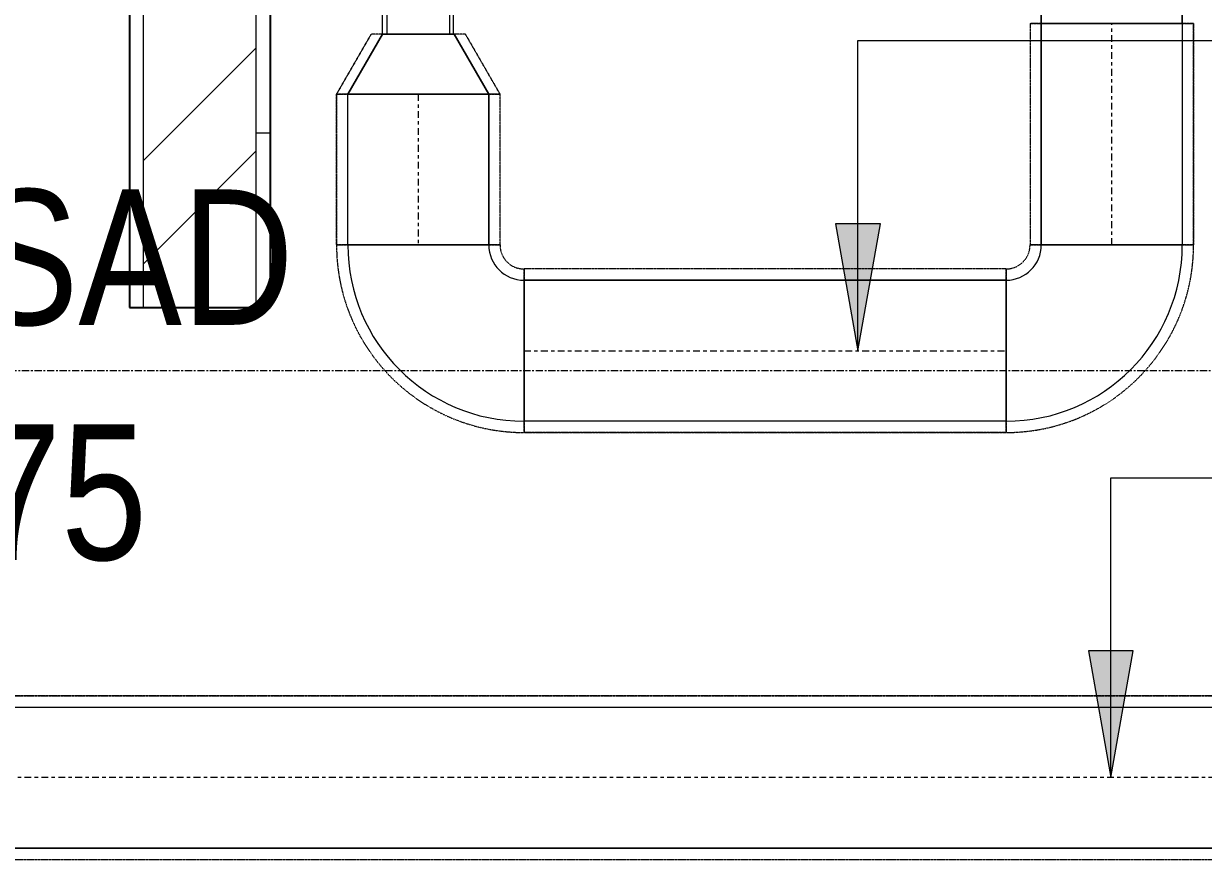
# Model space of a CAD drawing. Header units: inches. Extents: x -83664 to 20107, y -47222 to 19398.
# Drawn here: x -11685 to -9592, y -42131 to -40649 of the extents above; entities that cross this region are included whole.
import ezdxf

# ---------------------------------------------------------------- set-up
doc = ezdxf.new("R2010")
doc.units = ezdxf.units.IN
doc.header["$MEASUREMENT"] = 0
for name, pattern in [('Center', [29.999999, 12, -6, 6, -6]), ('Grid Line', [22.225, 12.7, -3.175, 3.175, -3.175]), ('Hidden 0_50', [1.0584, 0.5292, -0.5292])]:
    doc.linetypes.add(name, pattern=pattern)
for name, color, linetype, lineweight in [('A-WALL', 7, 'Continuous', 9), ('A-WALL-PATT', 7, 'Continuous', 25), ('M-EQPM', 7, 'Continuous', 18), ('M-HVAC-DUCT-CNTR', 7, 'Center', 9), ('M-HVAC-DUCT-IDEN', 7, 'Continuous', 18), ('S-GRID', 7, 'Continuous', 9)]:
    doc.layers.add(name, color=color, linetype=linetype, lineweight=lineweight)
doc.layers.add('M-HVAC-DUCT', color=7, linetype='Continuous', lineweight=9, true_color=0xffe97f)
doc.styles.add('Arial Narrow_21', font='ARIALN.TTF', dxfattribs={"height": 240})

# ---------------------------------------------------------------- blocks, each defined once
blk = doc.blocks.new('M_Rec Elbow - Radius - 0_75W-7691642-FIRST FLOOR AC CONDITIONING LAYOUT - PART A')
at = {"layer": 'M-HVAC-DUCT', "color": 30, "true_color": 0xff7f00}
for p, q in [((-125, 187.5), (125, 187.5)), ((125, 187.5), (-125, 187.5)), ((-187.5, 125), (-187.5, -125)), ((-187.5, -125), (-187.5, 125))]:
    blk.add_line(p, q, dxfattribs=at)
for radius in [62.5, 62.5, 312.5, 312.5]:
    blk.add_arc((-187.5, 187.5), radius, 270, 0, dxfattribs=at)
blk = doc.blocks.new('M_Rec to Rnd Transition - Angle - 60 Degree-8131099-FIRST FLOOR AC CONDITIONING LAYOUT - PART A')
at = {"layer": 'M-HVAC-DUCT', "color": 30, "true_color": 0xff7f00}
for p, q in [((0, 125), (86.6, 125)), ((86.6, 125), (0, 125)), ((0, 125), (0, -125)), ((0, -125), (0, 125)), ((86.6, 0), (86.6, 125)), ((86.6, 0), (86.6, 125)), ((86.6, -125), (86.6, 0)), ((86.6, -125), (86.6, 0)), ((0, -125), (86.6, -125)), ((86.6, -125), (0, -125))]:
    blk.add_line(p, q, dxfattribs=at)
blk = doc.blocks.new('CAV - CAV-38-9301335-FIRST FLOOR AC CONDITIONING LAYOUT - PART A')
at = {"layer": 'M-EQPM', "color": 30, "true_color": 0xff7f00}
for p, q in [((-183.8, 181.7), (-403.8, 181.7)), ((-403.8, 181.7), (-183.8, 181.7)), ((-403.8, 181.7), (-403.8, 127)), ((-403.8, 181.7), (-403.8, 127)), ((-183.8, 127), (-183.8, 181.7)), ((-183.8, 181.7), (-183.8, 127)), ((500, 127), (-500, 127)), ((-500, 127), (-500, -127)), ((-500, -127), (-500, 127)), ((-500, 127), (500, 127)), ((-183.8, 127), (-403.8, 127)), ((-403.8, 127), (-183.8, 127)), ((500, -127), (500, 127)), ((500, 127), (500, -127)), ((-500, 63.5), (-581.8, 63.5)), ((-581.8, 63.5), (-581.8, -63.5)), ((-581.8, 63.5), (-581.8, -63.5)), ((-500, -63.5), (-500, 63.5)), ((-500, -63.5), (-500, 63.5)), ((581.8, 63.5), (500, 63.5)), ((500, 63.5), (500, -63.5)), ((500, 63.5), (500, -63.5)), ((581.8, -63.5), (581.8, 63.5)), ((581.8, -63.5), (581.8, 63.5)), ((-500, 55.2), (-581.8, 55.2)), ((-581.8, -56.8), (-581.8, 55.2)), ((-581.8, -56.8), (-581.8, 55.2)), ((-500, 55.2), (-500, -56.8)), ((-500, 55.2), (-500, -56.8)), ((-425, -46.8), (-425, 47.3)), ((-425, 47.3), (425, 47.3)), ((425, 47.3), (-425, 47.3)), ((-425, 47.3), (-425, -46.8)), ((425, 47.3), (425, -46.8)), ((425, -46.8), (425, 47.3)), ((581.8, 55.2), (500, 55.2)), ((500, -56.8), (500, 55.2)), ((500, -56.8), (500, 55.2)), ((581.8, 55.2), (581.8, -56.8)), ((581.8, 55.2), (581.8, -56.8)), ((-581.8, -56.8), (-500, -56.8)), ((425, -46.8), (-425, -46.8)), ((-425, -46.8), (425, -46.8)), ((500, -56.8), (581.8, -56.8)), ((-581.8, -63.5), (-500, -63.5)), ((500, -63.5), (581.8, -63.5)), ((-500, -127), (500, -127)), ((500, -127), (-500, -127))]:
    blk.add_line(p, q, dxfattribs=at)
blk = doc.blocks.new('M_Rec to Rnd Transition - Angle - 60 Degree-9284735-FIRST FLOOR AC CONDITIONING LAYOUT - PART A')
at = {"layer": 'M-HVAC-DUCT', "color": 30, "true_color": 0xff7f00}
for p, q in [((0, 125), (106.5, 63.5)), ((106.5, 63.5), (0, 125)), ((0, 125), (0, -125)), ((0, -125), (0, 125)), ((106.5, 0), (106.5, 63.5)), ((106.5, 0), (106.5, 63.5)), ((106.5, -63.5), (106.5, 0)), ((106.5, -63.5), (106.5, 0)), ((0, -125), (106.5, -63.5)), ((106.5, -63.5), (0, -125))]:
    blk.add_line(p, q, dxfattribs=at)
blk = doc.blocks.new('TEMW-SMBZ-HO-BM-HVAC-00002_rvt-1-FIRST FLOOR AC CONDITIONING LAYOUT - PART A')
at = {"layer": 'M-HVAC-DUCT', "color": 30, "linetype": 'Hidden 0_50', "true_color": 0xff7f00}
for p, q in [((141846.8, 57723.4), (141556.8, 57723.4)), ((141556.8, 57723.4), (141846.8, 57723.4)), ((141556.8, 57723.4), (141556.8, 57330.9)), ((141556.8, 57723.4), (141556.8, 57330.9)), ((141846.8, 57723.4), (141556.8, 57723.4)), ((141556.8, 57723.4), (141846.8, 57723.4)), ((141846.8, 57330.9), (141846.8, 57723.4)), ((141846.8, 57723.4), (141846.8, 57330.9)), ((140326.8, 57598.2), (140388.3, 57704.7)), ((140388.3, 57704.7), (140326.8, 57598.2)), ((140471.8, 57704.7), (140388.3, 57704.7)), ((140471.8, 57704.7), (140388.3, 57704.7)), ((140555.3, 57704.7), (140471.8, 57704.7)), ((140555.3, 57704.7), (140471.8, 57704.7)), ((140616.8, 57598.2), (140555.3, 57704.7)), ((140555.3, 57704.7), (140616.8, 57598.2)), ((140326.8, 57598.2), (140616.8, 57598.2)), ((140616.8, 57598.2), (140326.8, 57598.2)), ((140326.8, 57598.2), (140326.8, 57330.9)), ((140326.8, 57330.9), (140326.8, 57598.2)), ((140616.8, 57598.2), (140326.8, 57598.2)), ((140326.8, 57598.2), (140616.8, 57598.2)), ((140616.8, 57330.9), (140616.8, 57598.2)), ((140616.8, 57330.9), (140616.8, 57598.2)), ((140616.8, 57330.9), (140326.8, 57330.9)), ((140326.8, 57330.9), (140616.8, 57330.9)), ((140326.8, 57330.9), (140616.8, 57330.9)), ((140616.8, 57330.9), (140326.8, 57330.9)), ((141846.8, 57330.9), (141556.8, 57330.9)), ((141556.8, 57330.9), (141846.8, 57330.9)), ((141846.8, 57330.9), (141556.8, 57330.9)), ((141556.8, 57330.9), (141846.8, 57330.9)), ((140659.3, 56998.4), (140659.3, 57288.4)), ((140659.3, 57288.4), (140659.3, 56998.4)), ((141514.3, 57288.4), (140659.3, 57288.4)), ((141514.3, 57288.4), (140659.3, 57288.4)), ((140659.3, 56998.4), (140659.3, 57288.4)), ((140659.3, 57288.4), (140659.3, 56998.4)), ((141514.3, 56998.4), (141514.3, 57288.4)), ((141514.3, 57288.4), (141514.3, 56998.4)), ((141514.3, 57288.4), (141514.3, 56998.4)), ((141514.3, 56998.4), (141514.3, 57288.4)), ((140659.3, 56998.4), (141514.3, 56998.4)), ((141514.3, 56998.4), (140659.3, 56998.4)), ((144195.4, 56531.6), (134480.9, 56531.6)), ((134480.9, 56531.6), (144195.4, 56531.6)), ((134480.9, 56241.6), (144195.4, 56241.6)), ((134480.9, 56241.6), (144195.4, 56241.6))]:
    blk.add_line(p, q, dxfattribs=at)
at = {"layer": 'M-HVAC-DUCT', "color": 30, "true_color": 0xff7f00}
for p, q in [((141576.8, 57723.4), (141826.8, 57723.4)), ((141826.8, 57723.4), (141576.8, 57723.4)), ((141576.8, 57330.9), (141576.8, 57723.4)), ((141576.8, 57723.4), (141576.8, 57330.9)), ((141826.8, 57723.4), (141826.8, 57330.9)), ((141826.8, 57723.4), (141826.8, 57330.9)), ((140596.8, 57598.2), (140346.8, 57598.2)), ((140346.8, 57598.2), (140596.8, 57598.2)), ((140346.8, 57330.9), (140346.8, 57598.2)), ((140346.8, 57330.9), (140346.8, 57598.2)), ((140596.8, 57598.2), (140596.8, 57330.9)), ((140596.8, 57330.9), (140596.8, 57598.2)), ((140596.8, 57330.9), (140346.8, 57330.9)), ((140346.8, 57330.9), (140596.8, 57330.9)), ((141576.8, 57330.9), (141826.8, 57330.9)), ((141826.8, 57330.9), (141576.8, 57330.9)), ((140659.3, 57268.4), (140659.3, 57018.4)), ((140659.3, 57018.4), (140659.3, 57268.4)), ((140659.3, 57268.4), (141514.3, 57268.4)), ((141514.3, 57268.4), (140659.3, 57268.4)), ((141514.3, 57268.4), (141514.3, 57018.4)), ((141514.3, 57018.4), (141514.3, 57268.4)), ((141514.3, 57018.4), (140659.3, 57018.4)), ((141514.3, 57018.4), (140659.3, 57018.4)), ((134480.9, 56511.6), (144195.4, 56511.6)), ((134480.9, 56511.6), (144195.4, 56511.6)), ((144195.4, 56261.6), (134480.9, 56261.6)), ((134480.9, 56261.6), (144195.4, 56261.6))]:
    blk.add_line(p, q, dxfattribs=at)
at = {"layer": 'M-HVAC-DUCT', "color": 30, "linetype": 'Hidden 0_50', "true_color": 0xff7f00}
for centre, radius, start, end in [((140659.3, 57330.9), 332.5, 180, 270), ((140659.3, 57330.9), 332.5, 180, 270), ((140659.3, 57330.9), 42.5, 180, 270), ((140659.3, 57330.9), 42.5, 180, 270), ((141514.3, 57330.9), 42.5, 270, 0), ((141514.3, 57330.9), 332.5, 270, 0), ((141514.3, 57330.9), 332.5, 270, 0), ((141514.3, 57330.9), 42.5, 270, 0)]:
    blk.add_arc(centre, radius, start, end, dxfattribs=at)
at = {"layer": 'M-HVAC-DUCT-CNTR', "color": 30, "true_color": 0xff7f00}
for p, q in [((141701.8, 57330.9), (141701.8, 57723.4)), ((140471.8, 57598.2), (140471.8, 57330.9)), ((140659.3, 57143.4), (141514.3, 57143.4)), ((144195.4, 56386.6), (134480.9, 56386.6))]:
    blk.add_line(p, q, dxfattribs=at)
at = {"layer": 'M-EQPM', "color": 6, "linetype": 'Hidden 0_50', "lineweight": 9, "true_color": 0xff00ff, "rotation": 90.00000000000011}
blk.add_blockref('CAV - CAV-38-9301335-FIRST FLOOR AC CONDITIONING LAYOUT - PART A', (140471, 58286.5), dxfattribs=at)
at = {"layer": 'M-HVAC-DUCT', "color": 6, "linetype": 'Hidden 0_50', "lineweight": 9, "true_color": 0xff00ff}
for name, p, rotation in [('M_Rec to Rnd Transition - Angle - 60 Degree-8131099-FIRST FLOOR AC CONDITIONING LAYOUT - PART A', (141701.8, 57723.4), 90), ('M_Rec to Rnd Transition - Angle - 60 Degree-9284735-FIRST FLOOR AC CONDITIONING LAYOUT - PART A', (140471.8, 57598.2), 90), ('M_Rec Elbow - Radius - 0_75W-7691642-FIRST FLOOR AC CONDITIONING LAYOUT - PART A', (140471.8, 57143.4), 270)]:
    blk.add_blockref(name, p, dxfattribs=dict(at, rotation=rotation))
blk.add_blockref('M_Rec Elbow - Radius - 0_75W-7691642-FIRST FLOOR AC CONDITIONING LAYOUT - PART A', (141701.8, 57143.4), dxfattribs=at)
blk = doc.blocks.new('TEMW-SMBZ-HO-BM-HVAC-00002_rvt-2-FIRST FLOOR AC CONDITIONING LAYOUT - PART A')
at = {"layer": 'M-HVAC-DUCT', "color": 30, "linetype": 'Hidden 0_50', "true_color": 0xff7f00}
for p, q in [((141846.8, 57723.4), (141556.8, 57723.4)), ((141556.8, 57723.4), (141846.8, 57723.4)), ((141556.8, 57723.4), (141556.8, 57330.9)), ((141556.8, 57723.4), (141556.8, 57330.9)), ((141846.8, 57723.4), (141556.8, 57723.4)), ((141556.8, 57723.4), (141846.8, 57723.4)), ((141846.8, 57330.9), (141846.8, 57723.4)), ((141846.8, 57723.4), (141846.8, 57330.9)), ((140326.8, 57598.2), (140388.3, 57704.7)), ((140388.3, 57704.7), (140326.8, 57598.2)), ((140471.8, 57704.7), (140388.3, 57704.7)), ((140471.8, 57704.7), (140388.3, 57704.7)), ((140555.3, 57704.7), (140471.8, 57704.7)), ((140555.3, 57704.7), (140471.8, 57704.7)), ((140616.8, 57598.2), (140555.3, 57704.7)), ((140555.3, 57704.7), (140616.8, 57598.2)), ((140326.8, 57598.2), (140616.8, 57598.2)), ((140616.8, 57598.2), (140326.8, 57598.2)), ((140326.8, 57598.2), (140326.8, 57330.9)), ((140326.8, 57330.9), (140326.8, 57598.2)), ((140616.8, 57598.2), (140326.8, 57598.2)), ((140326.8, 57598.2), (140616.8, 57598.2)), ((140616.8, 57330.9), (140616.8, 57598.2)), ((140616.8, 57330.9), (140616.8, 57598.2)), ((140616.8, 57330.9), (140326.8, 57330.9)), ((140326.8, 57330.9), (140616.8, 57330.9)), ((140326.8, 57330.9), (140616.8, 57330.9)), ((140616.8, 57330.9), (140326.8, 57330.9)), ((141846.8, 57330.9), (141556.8, 57330.9)), ((141556.8, 57330.9), (141846.8, 57330.9)), ((141846.8, 57330.9), (141556.8, 57330.9)), ((141556.8, 57330.9), (141846.8, 57330.9)), ((140659.3, 56998.4), (140659.3, 57288.4)), ((140659.3, 57288.4), (140659.3, 56998.4)), ((141514.3, 57288.4), (140659.3, 57288.4)), ((141514.3, 57288.4), (140659.3, 57288.4)), ((140659.3, 56998.4), (140659.3, 57288.4)), ((140659.3, 57288.4), (140659.3, 56998.4)), ((141514.3, 56998.4), (141514.3, 57288.4)), ((141514.3, 57288.4), (141514.3, 56998.4)), ((141514.3, 57288.4), (141514.3, 56998.4)), ((141514.3, 56998.4), (141514.3, 57288.4)), ((140659.3, 56998.4), (141514.3, 56998.4)), ((141514.3, 56998.4), (140659.3, 56998.4)), ((144195.4, 56531.6), (134480.9, 56531.6)), ((134480.9, 56531.6), (144195.4, 56531.6)), ((134480.9, 56241.6), (144195.4, 56241.6)), ((134480.9, 56241.6), (144195.4, 56241.6))]:
    blk.add_line(p, q, dxfattribs=at)
at = {"layer": 'M-HVAC-DUCT', "color": 30, "true_color": 0xff7f00}
for p, q in [((141576.8, 57723.4), (141826.8, 57723.4)), ((141826.8, 57723.4), (141576.8, 57723.4)), ((141576.8, 57330.9), (141576.8, 57723.4)), ((141576.8, 57723.4), (141576.8, 57330.9)), ((141826.8, 57723.4), (141826.8, 57330.9)), ((141826.8, 57723.4), (141826.8, 57330.9)), ((140596.8, 57598.2), (140346.8, 57598.2)), ((140346.8, 57598.2), (140596.8, 57598.2)), ((140346.8, 57330.9), (140346.8, 57598.2)), ((140346.8, 57330.9), (140346.8, 57598.2)), ((140596.8, 57598.2), (140596.8, 57330.9)), ((140596.8, 57330.9), (140596.8, 57598.2)), ((140596.8, 57330.9), (140346.8, 57330.9)), ((140346.8, 57330.9), (140596.8, 57330.9)), ((141576.8, 57330.9), (141826.8, 57330.9)), ((141826.8, 57330.9), (141576.8, 57330.9)), ((140659.3, 57268.4), (140659.3, 57018.4)), ((140659.3, 57018.4), (140659.3, 57268.4)), ((140659.3, 57268.4), (141514.3, 57268.4)), ((141514.3, 57268.4), (140659.3, 57268.4)), ((141514.3, 57268.4), (141514.3, 57018.4)), ((141514.3, 57018.4), (141514.3, 57268.4)), ((141514.3, 57018.4), (140659.3, 57018.4)), ((141514.3, 57018.4), (140659.3, 57018.4)), ((134480.9, 56511.6), (144195.4, 56511.6)), ((134480.9, 56511.6), (144195.4, 56511.6)), ((144195.4, 56261.6), (134480.9, 56261.6)), ((134480.9, 56261.6), (144195.4, 56261.6))]:
    blk.add_line(p, q, dxfattribs=at)
at = {"layer": 'M-HVAC-DUCT', "color": 30, "linetype": 'Hidden 0_50', "true_color": 0xff7f00}
for centre, radius, start, end in [((140659.3, 57330.9), 332.5, 180, 270), ((140659.3, 57330.9), 332.5, 180, 270), ((140659.3, 57330.9), 42.5, 180, 270), ((140659.3, 57330.9), 42.5, 180, 270), ((141514.3, 57330.9), 42.5, 270, 0), ((141514.3, 57330.9), 332.5, 270, 0), ((141514.3, 57330.9), 332.5, 270, 0), ((141514.3, 57330.9), 42.5, 270, 0)]:
    blk.add_arc(centre, radius, start, end, dxfattribs=at)
at = {"layer": 'M-HVAC-DUCT-CNTR', "color": 30, "true_color": 0xff7f00}
for p, q in [((141701.8, 57330.9), (141701.8, 57723.4)), ((140471.8, 57598.2), (140471.8, 57330.9)), ((140659.3, 57143.4), (141514.3, 57143.4)), ((144195.4, 56386.6), (134480.9, 56386.6))]:
    blk.add_line(p, q, dxfattribs=at)
at = {"layer": 'M-EQPM', "color": 6, "linetype": 'Hidden 0_50', "lineweight": 9, "true_color": 0xff00ff, "rotation": 90.00000000000011}
blk.add_blockref('CAV - CAV-38-9301335-FIRST FLOOR AC CONDITIONING LAYOUT - PART A', (140471, 58286.5), dxfattribs=at)
at = {"layer": 'M-HVAC-DUCT', "color": 6, "linetype": 'Hidden 0_50', "lineweight": 9, "true_color": 0xff00ff}
for name, p, rotation in [('M_Rec to Rnd Transition - Angle - 60 Degree-8131099-FIRST FLOOR AC CONDITIONING LAYOUT - PART A', (141701.8, 57723.4), 90), ('M_Rec to Rnd Transition - Angle - 60 Degree-9284735-FIRST FLOOR AC CONDITIONING LAYOUT - PART A', (140471.8, 57598.2), 90), ('M_Rec Elbow - Radius - 0_75W-7691642-FIRST FLOOR AC CONDITIONING LAYOUT - PART A', (140471.8, 57143.4), 270)]:
    blk.add_blockref(name, p, dxfattribs=dict(at, rotation=rotation))
blk.add_blockref('M_Rec Elbow - Radius - 0_75W-7691642-FIRST FLOOR AC CONDITIONING LAYOUT - PART A', (141701.8, 57143.4), dxfattribs=at)
blk = doc.blocks.new('SMBZ_Hospital Arch Model_2026_01_29_rvt-1-FIRST FLOOR AC CONDITIONING LAYOUT - PART A')
at = {"layer": 'A-WALL-PATT', "lineweight": 9, "true_color": 0xbbbbbb}
h = blk.add_hatch(dxfattribs=at)
h.set_pattern_fill('FP_12', color=9, style=0, pattern_type=2)
h.set_pattern_definition([(45, (0, 0), (-377.1708, 377.1708), []), (45, (0, 571.5), (-377.1708, 377.1708), [])])
h.paths.add_polyline_path([(139984.4, 57220.2), (140184.4, 57220.2), (140184.4, 60557.7), (139984.4, 60557.7), (139984.4, 59999.2)])
h = blk.add_hatch(dxfattribs=at)
h.set_pattern_fill('FP_13', color=9, style=0, pattern_type=2)
h.set_pattern_definition([(0, (0, 0), (1219.2, 304.8), [50.292, -864.108, 50.292, -864.108, -4876.8]), (0, (0, 0), (1219.2, 304.8), [-1828.8, 50.292, -1778.508, 50.292, -864.108, -2133.6]), (0, (0, 0), (1219.2, 304.8), [-4572, 50.292, -559.308, 50.292, -1473.708]), (120, (457.2, 152.4), (-873.56454, 903.4582), [50.292, -864.108, 50.292, -864.108, -4876.8]), (120, (457.2, 152.4), (-873.56454, 903.4582), [-1828.8, 50.292, -1778.508, 50.292, -864.108, -2133.6]), (120, (457.2, 152.4), (-873.56454, 903.4582), [-4572, 50.292, -559.308, 50.292, -1473.708]), (240, (609.6, 762), (-345.63546, -1208.2582), [50.292, -864.108, 50.292, -864.108, -4876.8]), (240, (609.6, 762), (-345.63546, -1208.2582), [-1828.8, 50.292, -1778.508, 50.292, -864.108, -2133.6]), (240, (609.6, 762), (-345.63546, -1208.2582), [-4572, 50.292, -559.308, 50.292, -1473.708])])
h.paths.add_polyline_path([(140184.4, 57220.2), (140209.4, 57220.2), (140209.4, 60557.7), (140184.4, 60557.7), (140184.4, 59999.2)])
at = {"layer": 'A-WALL', "color": 9, "lineweight": 25, "true_color": 0xbbbbbb}
for p, q in [((139959.4, 60557.7), (139959.4, 57220.2)), ((140209.4, 57220.2), (140209.4, 60557.7)), ((139959.4, 57220.2), (140209.4, 57220.2))]:
    blk.add_line(p, q, dxfattribs=at)
at = {"layer": 'A-WALL', "color": 9, "true_color": 0xbbbbbb}
for p, q in [((139959.4, 60557.7), (139959.4, 57220.2)), ((139984.4, 57220.2), (139984.4, 60557.7)), ((140184.4, 57220.2), (140184.4, 60557.7)), ((140209.4, 57220.2), (140209.4, 60557.7)), ((140209.4, 57220.2), (139959.4, 57220.2))]:
    blk.add_line(p, q, dxfattribs=at)

msp = doc.modelspace()

# ---------------------------------------------------------------- hatches: boundary and pattern name
at = {"layer": 'M-HVAC-DUCT-IDEN', "lineweight": 9}
for points in [[(-10205.1, -41228.8), (-10165.4, -41003.8), (-10244.8, -41003.8)], [(-9756.7, -41985.6), (-9717, -41760.6), (-9796.3, -41760.6)]]:
    msp.add_hatch(color=256, dxfattribs=at).paths.add_polyline_path(points)

# ---------------------------------------------------------------- linework, layer by layer
for p, q in [((-10205.1, -40678.5), (-9373.3, -40678.5)), ((-10205.1, -41228.8), (-10205.1, -40678.5)), ((-10165.4, -41003.8), (-10244.8, -41003.8)), ((-10244.8, -41003.8), (-10205.1, -41228.8)), ((-10205.1, -41228.8), (-10165.4, -41003.8)), ((-9756.7, -41454), (-9373.3, -41454)), ((-9756.7, -41985.6), (-9756.7, -41454)), ((-9717, -41760.6), (-9796.3, -41760.6)), ((-9796.3, -41760.6), (-9756.7, -41985.6)), ((-9756.7, -41985.6), (-9717, -41760.6))]:
    msp.add_line(p, q, dxfattribs=at)
at = {"layer": 'S-GRID', "color": 254, "linetype": 'Grid Line', "true_color": 0xdcdcdc}
msp.add_line((20106.7, -41264.5), (-81517, -41264.5), dxfattribs=at)

# ---------------------------------------------------------------- block references
at = {"lineweight": 5}
for name in ['SMBZ_Hospital Arch Model_2026_01_29_rvt-1-FIRST FLOOR AC CONDITIONING LAYOUT - PART A', 'TEMW-SMBZ-HO-BM-HVAC-00002_rvt-1-FIRST FLOOR AC CONDITIONING LAYOUT - PART A', 'TEMW-SMBZ-HO-BM-HVAC-00002_rvt-2-FIRST FLOOR AC CONDITIONING LAYOUT - PART A']:
    msp.add_blockref(name, (-151456.7, -98372.2), dxfattribs=at)

# ---------------------------------------------------------------- texts
at = {"layer": 'M-HVAC-DUCT-IDEN', "lineweight": 9, "char_height": 240, "attachment_point": 1, "style": 'Arial Narrow_21'}
for s, insert, width in [('200x150 SAD', (-12902.2, -40942.9), 2128.48), ('BOD : 2875', (-12902.2, -41359.6), 1803.797)]:
    msp.add_mtext(s, dxfattribs=dict(at, insert=insert, width=width))

doc.saveas('drawing.dxf')
